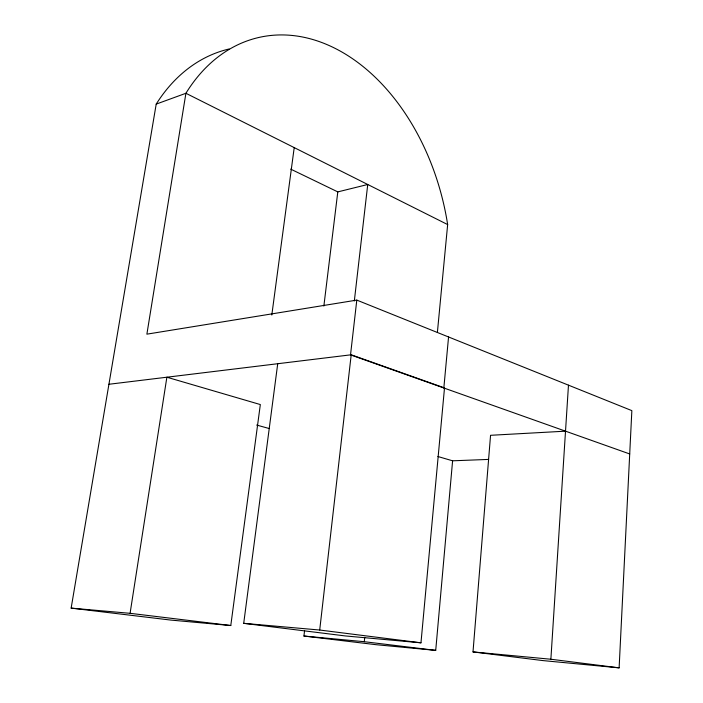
<?xml version="1.0" encoding="UTF-8"?>
<svg xmlns="http://www.w3.org/2000/svg" width="703" height="703" viewBox="0 0 703 703"><rect width="100%" height="100%" fill="white"/><g stroke="black" fill="none" stroke-linecap="round" stroke-linejoin="round"><path stroke-width="1.05" d="M565.52 431.167L490.553 435.298L473.005 651.918L542.953 660.592L619.123 667.85L631.856 410.631L356.799 300.102L146.883 334.162L185.908 93.279A204.731 143.517 77.4 0 1 334.821 48.226A204.731 143.517 77.4 0 1 447.653 224.573L437.389 332.449M619.123 667.85L550.871 659.238L568.472 385.165M304.575 630.6L303.933 636.039L375.754 644.66L435.719 650.372L452.6 460.808L437.872 456.502M448.558 336.974L443.839 387.977L444.507 387.915L420.974 642.814L345.296 635.934L243.713 623.333L277.72 363.723M435.719 650.372L364.286 641.707L364.743 637.349M354.33 300.972L367.739 184.494L337.8 191.893L290.708 169.124M356.799 300.102L350.525 354.866L629.712 453.953M243.713 623.333L319.707 630.029L351.201 354.778L444.507 387.915M323.863 306.051L337.8 191.893M271.806 315.032L294.214 147.612M71.144 608.121L170.741 620.072L230.786 625.529L260.33 404.559L166.875 377.212L130.081 613.315L71.144 608.121L156.207 104.106A199.88 143.816 77.1 0 1 229.099 48.99M156.207 104.106L185.908 93.279L447.653 224.573M108.921 384.269L351.201 354.778M452.6 460.808L488.655 459.41M303.933 636.039L364.286 641.707M473.005 651.918L550.871 659.238M130.081 613.315L230.786 625.529M319.707 630.029L420.974 642.814M256.639 425.06L269.337 428.566"/></g></svg>
